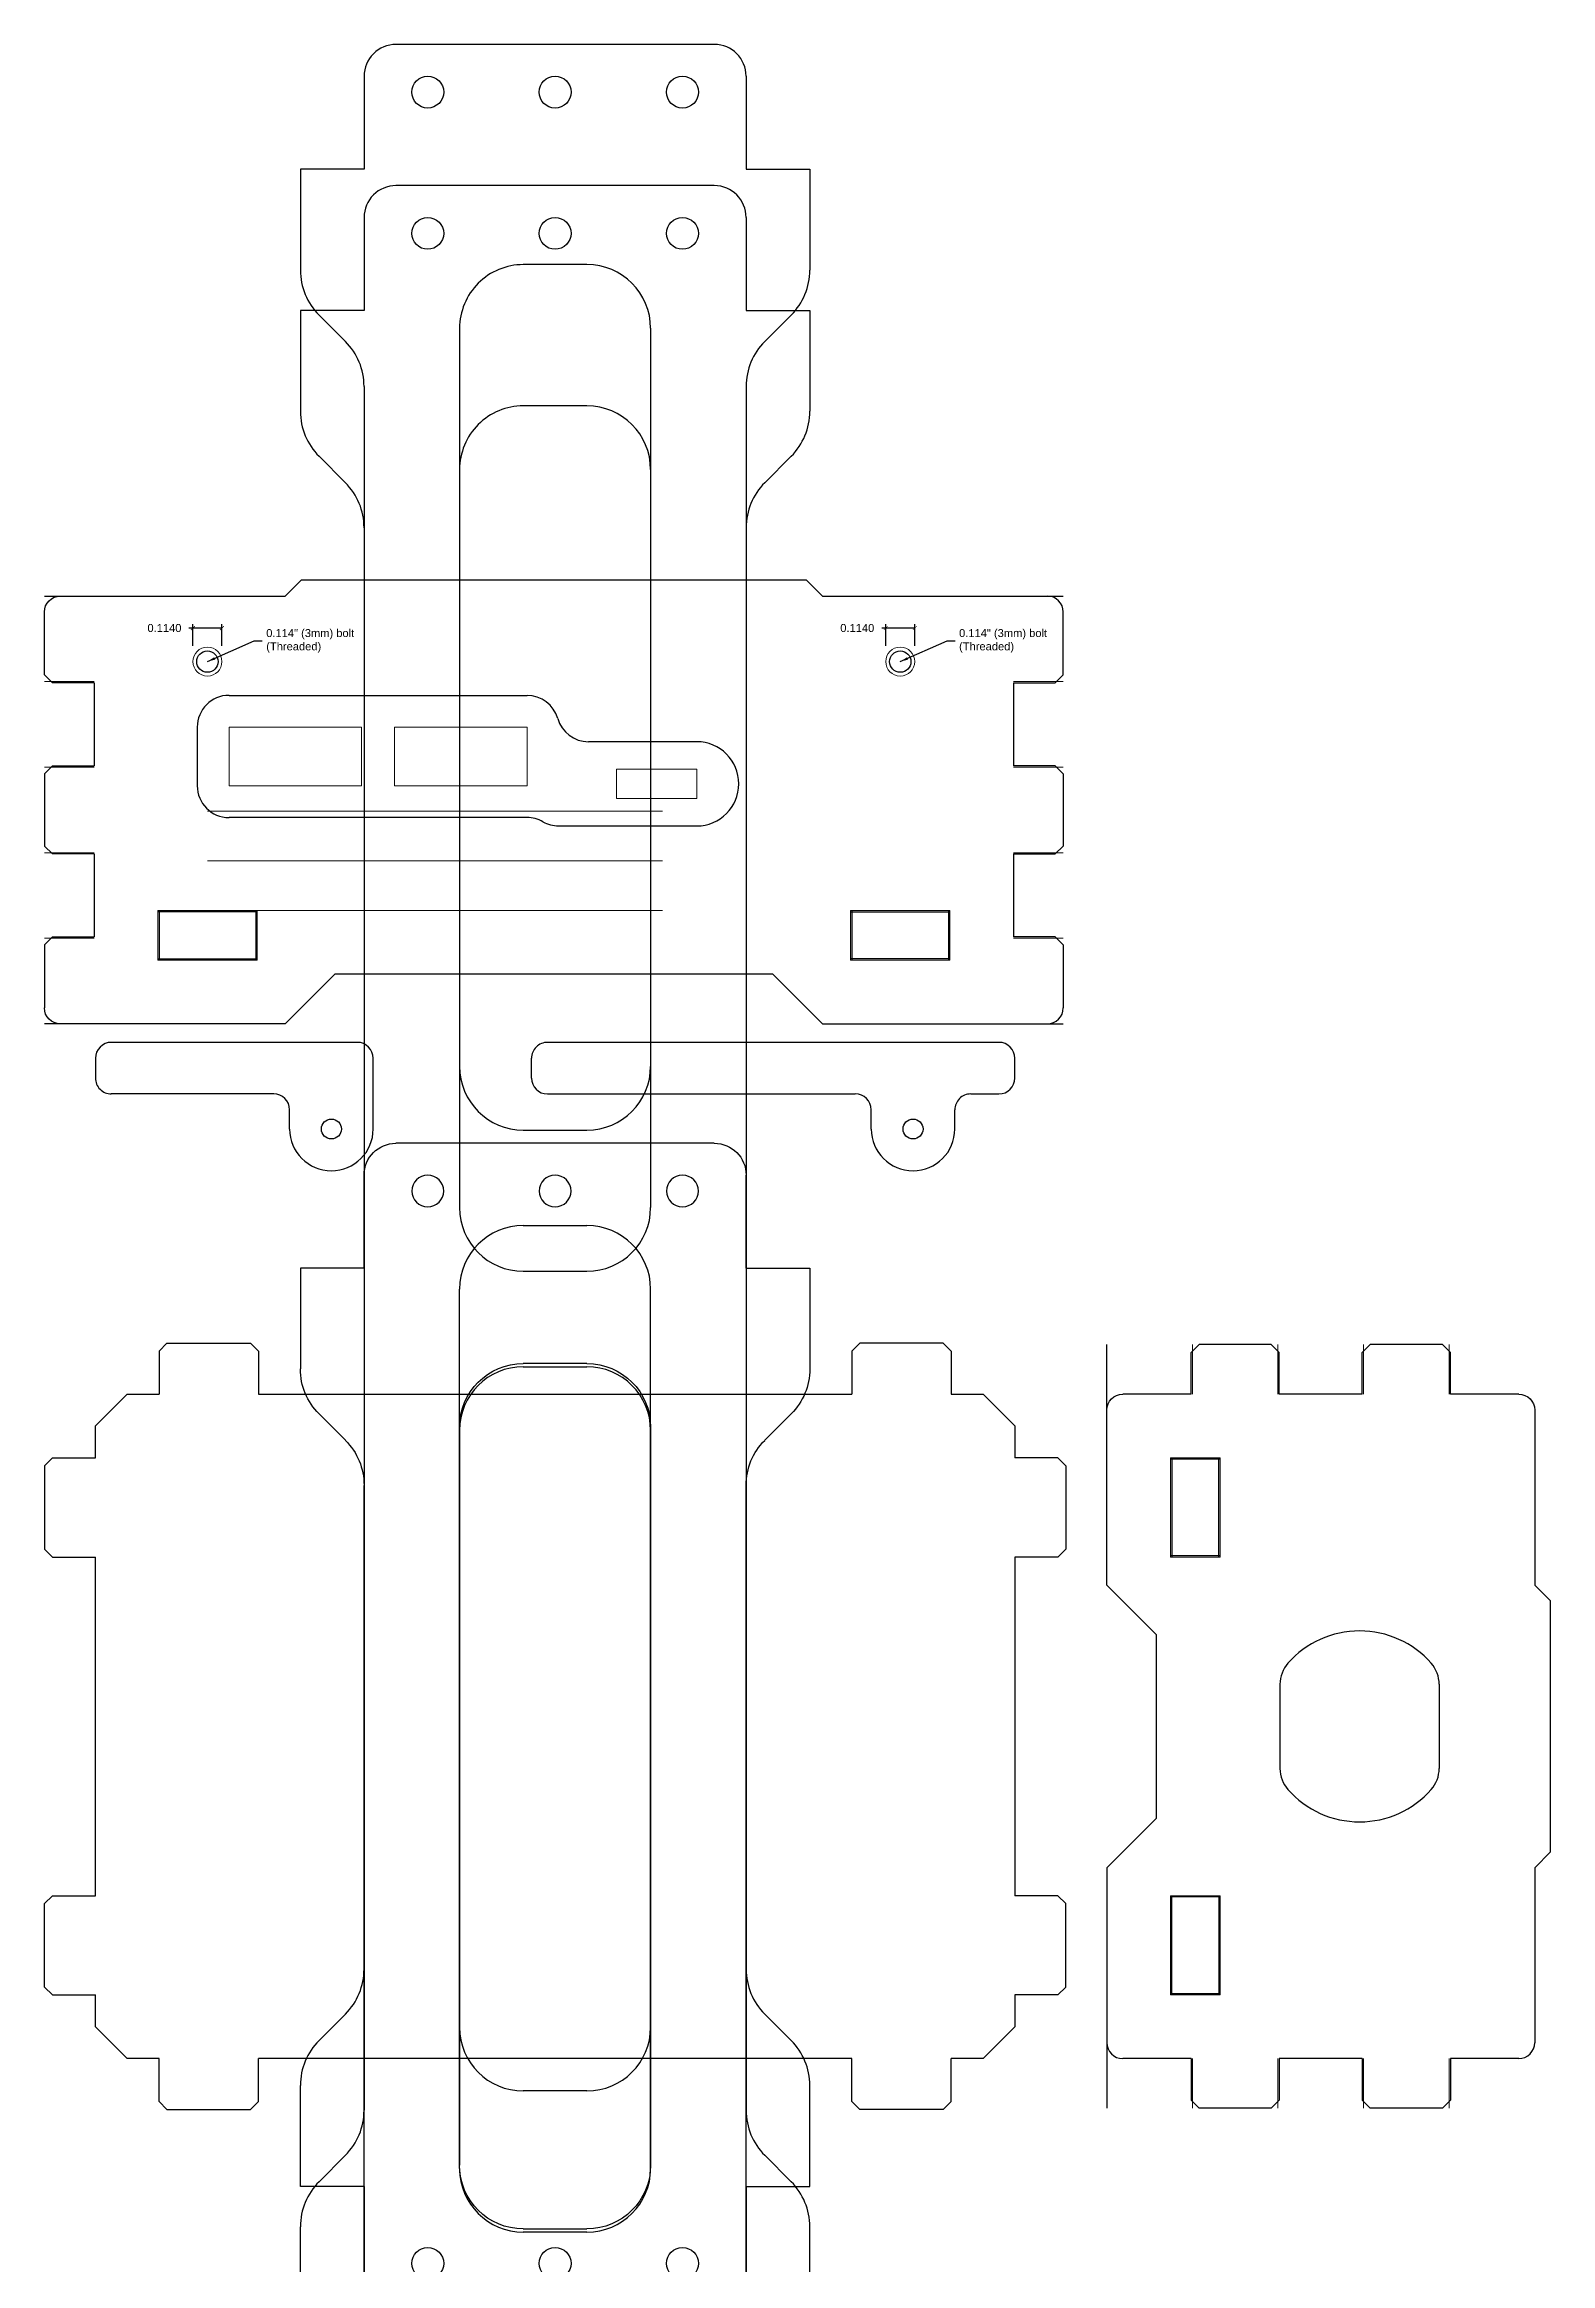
# Model space of a CAD drawing. Header units: inches. Extents: x -65 to 75, y -18 to 34.
# Drawn here: x 35.98 to 41.89, y 12.58 to 21.3 of the extents above; entities that cross this region are included whole.
import ezdxf

# ---------------------------------------------------------------- set-up
doc = ezdxf.new("R2010")
doc.units = ezdxf.units.IN
doc.header["$MEASUREMENT"] = 0
doc.layers.add('CUT', color=1, linetype='Continuous')
doc.layers.add('NOPLOT', color=40, linetype='Continuous', lineweight=5)
doc.styles.get("Standard").update_dxf_attribs({"font": 'arial.ttf'})
doc.dimstyles.get("Standard").update_dxf_attribs({"dimtxt": 0.18, "dimasz": 0.18, "dimexe": 0.18, "dimexo": 0.0625, "dimgap": 0.09, "dimtad": 0, "dimtih": 1, "dimtoh": 1, "dimdec": 4, "dimzin": 0, "dimdsep": 46, "dimtxsty": 'Standard', "dimcen": 0.09, "dimadec": 0, "dimazin": 0, "dimtfac": 1, "dimtdec": 4, "dimtofl": 0, "dimtmove": 0, "dimatfit": 3, "dimfxl": 1, "dimtolj": 1, "dimtzin": 0, "dimarcsym": 0})

# ---------------------------------------------------------------- blocks, each defined once
blk = doc.blocks.new('TabHole2')
for p, q in [((-0.195, 0.0925), (0.195, 0.0925)), ((-0.19, 0.0975), (-0.19, -0.0975)), ((0.19, 0.0975), (0.19, -0.0975)), ((0.195, -0.0925), (-0.195, -0.0925))]:
    blk.add_line(p, q)
at = {"layer": 'NOPLOT'}
for p, q in [((-0.195, 0.0975), (0.195, 0.0975)), ((-0.195, 0.0975), (-0.195, -0.0975)), ((0.195, 0.0975), (0.195, -0.0975)), ((0.195, -0.0975), (-0.195, -0.0975))]:
    blk.add_line(p, q, dxfattribs=at)
blk = doc.blocks.new('TabHole')
blk.add_blockref('TabHole2', (0, 0))
blk = doc.blocks.new('FootCurve')
for p, q in [((-1.14, 0.195), (-0.945, 0)), ((-0.945, 0), (0, 0))]:
    blk.add_line(p, q)
blk = doc.blocks.new('Serration_2')
for p, q in [((0, 1.6175), (0, 1.349)), ((0, 1.349), (0.16375, 1.349)), ((0.16375, 1.349), (0.195, 1.31775)), ((0.195, 1.31775), (0.195, 1.03425)), ((0, 1.003), (0, 0.677)), ((0, 1.003), (0.16375, 1.003)), ((0.16375, 1.003), (0.195, 1.03425)), ((0, 0.677), (0.16375, 0.677)), ((0.16375, 0.677), (0.195, 0.64575)), ((0.195, 0.64575), (0.195, 0.36225)), ((0.16375, 0.331), (0.195, 0.36225)), ((0, 0.331), (0, 0.0625)), ((0, 0.331), (0.16375, 0.331))]:
    blk.add_line(p, q)
for centre, start, end in [((-0.0625, 1.6175), 0, 90), ((-0.0625, 0.0625), 270, 0)]:
    blk.add_arc(centre, 0.0625, start, end)
at = {"layer": 'NOPLOT'}
for p, q in [((0, 1.344), (0.195, 1.344)), ((0, 1.008), (0.195, 1.008)), ((0, 0.672), (0.195, 0.672)), ((0, 0.336), (0.195, 0.336))]:
    blk.add_line(p, q, dxfattribs=at)
blk = doc.blocks.new('BatteryBack')
for p, q in [((-0.8807, 0.555), (-0.8807, 1.2425)), ((-0.8807, 0.555), (-0.9432, 0.4925)), ((-0.9432, 0.4925), (-0.9432, -0.4925)), ((0.6043, 0.36), (0.6043, -0.36)), ((-0.5057, -0.1654), (-0.5057, 0.1654)), ((0.1193, -0.1654), (0.1193, 0.1654)), ((-0.8807, -0.555), (-0.9432, -0.4925)), ((-0.8807, -1.2425), (-0.8807, -0.555))]:
    blk.add_line(p, q)
for centre, radius, start, end in [((-0.1932, 0), 0.375, 41.40962, 138.59038), ((-0.3807, 0.1654), 0.125, 138.59038, 180), ((-0.0057, 0.1654), 0.125, 0, 41.40962), ((-0.3807, -0.1654), 0.125, 180, 221.40962), ((-0.0057, -0.1654), 0.125, 318.59038, 0), ((-0.1932, 0), 0.375, 221.40962, 318.59038)]:
    blk.add_arc(centre, radius, start, end)
at = {"rotation": 90}
for name, p in [('Serration_2', (0.7993, 1.305)), ('FootCurve', (0.7993, 1.5)), ('TabHole', (0.4518, 0.86))]:
    blk.add_blockref(name, p, dxfattribs=at)
at = {"xscale": -1, "rotation": 90}
for name, p in [('FootCurve', (0.7993, -1.5)), ('TabHole', (0.4518, -0.86)), ('Serration_2', (0.7993, -1.305))]:
    blk.add_blockref(name, p, dxfattribs=at)
blk = doc.blocks.new('PowerBase')
for p, q in [((-3.36, 1.47375), (-3.32875, 1.505)), ((-3.32875, 1.505), (-3.00125, 1.505)), ((-3.00125, 1.505), (-2.97, 1.47375)), ((-0.64, 1.47375), (-0.60875, 1.505)), ((-0.28125, 1.505), (-0.60875, 1.505)), ((-0.28125, 1.505), (-0.25, 1.47375)), ((-3.36, 1.47375), (-3.36, 1.305)), ((-2.97, 1.47375), (-2.97, 1.305)), ((-0.64, 1.47375), (-0.64, 1.305)), ((-0.25, 1.47375), (-0.25, 1.305)), ((-3.81, 1.02375), (-3.77875, 1.055)), ((-3.77875, 1.055), (-3.61, 1.055)), ((0.16875, 1.055), (0, 1.055)), ((0.16875, 1.055), (0.2, 1.02375)), ((-3.81, 1.02375), (-3.81, 0.69625)), ((0.2, 1.02375), (0.2, 0.69625)), ((-3.81, 0.69625), (-3.77875, 0.665)), ((-3.77875, 0.665), (-3.61, 0.665)), ((-3.61, -0.665), (-3.61, 0.665)), ((0.16875, 0.665), (0, 0.665)), ((0.2, 0.69625), (0.16875, 0.665)), ((-3.81, -0.69625), (-3.77875, -0.665)), ((-3.81, -1.02375), (-3.81, -0.69625)), ((-3.77875, -0.665), (-3.61, -0.665)), ((0.16875, -0.665), (0, -0.665)), ((0.16875, -0.665), (0.2, -0.69625)), ((0.2, -1.02375), (0.2, -0.69625)), ((-3.77875, -1.055), (-3.81, -1.02375)), ((0.2, -1.02375), (0.16875, -1.055)), ((-3.77875, -1.055), (-3.61, -1.055)), ((0.16875, -1.055), (0, -1.055)), ((-3.36, -1.47375), (-3.36, -1.305)), ((-2.97, -1.47375), (-2.97, -1.305)), ((-0.64, -1.47375), (-0.64, -1.305)), ((-0.25, -1.47375), (-0.25, -1.305)), ((-3.32875, -1.505), (-3.36, -1.47375)), ((-3.00125, -1.505), (-2.97, -1.47375)), ((-0.60875, -1.505), (-0.64, -1.47375)), ((-0.25, -1.47375), (-0.28125, -1.505)), ((-3.32875, -1.505), (-3.00125, -1.505)), ((-0.28125, -1.505), (-0.60875, -1.505))]:
    blk.add_line(p, q)
for points in [[(-3.61, 1.055), (-3.61, 1.18), (-3.485, 1.305), (-3.36, 1.305)], [(-2.97, 1.305), (-0.64, 1.305)], [(-0.25, 1.305), (-0.125, 1.305), (0, 1.18), (0, 1.055)], [(0, 0.665), (0, -0.665)], [(-3.36, -1.305), (-3.485, -1.305), (-3.61, -1.18), (-3.61, -1.055)], [(0, -1.055), (0, -1.18), (-0.125, -1.305), (-0.25, -1.305)], [(-0.64, -1.305), (-2.97, -1.305)]]:
    blk.add_lwpolyline(points)
blk = doc.blocks.new('Spacer')
for p, q in [((-0.625, 0.25), (0.625, 0.25)), ((-0.75, -0.24), (-0.75, 0.125)), ((0.75, -0.24), (0.75, 0.125)), ((-0.75, -0.24), (-1, -0.24)), ((-0.75, -0.24), (-1, -0.24)), ((-1, -0.24), (-1, -0.6364)), ((0.75, -0.24), (1, -0.24)), ((1, -0.24), (1, -0.6364)), ((-0.125, -0.615), (0.125, -0.615)), ((-0.9268, -0.8132), (-0.8232, -0.9168)), ((-0.375, -0.865), (-0.375, -3.7641)), ((0.375, -0.865), (0.375, -3.7641)), ((0.9268, -0.8132), (0.8232, -0.9168)), ((-0.75, -7.3097), (-0.75, -1.0936)), ((0.75, -7.3097), (0.75, -1.0936)), ((0.125, -4.0141), (-0.125, -4.0141)), ((0.125, -4.3891), (-0.125, -4.3891)), ((-0.375, -7.5382), (-0.375, -4.6391)), ((0.375, -7.5382), (0.375, -4.6391)), ((-0.9268, -7.59), (-0.8232, -7.4864)), ((0.9268, -7.59), (0.8232, -7.4864)), ((-1, -8.1632), (-1, -7.7668)), ((-0.125, -7.7882), (0.125, -7.7882)), ((1, -8.1632), (1, -7.7668)), ((-0.75, -8.1632), (-1, -8.1632)), ((-0.75, -8.1632), (-1, -8.1632)), ((-0.75, -8.5282), (-0.75, -8.1632)), ((0.75, -8.5282), (0.75, -8.1632)), ((0.75, -8.1632), (1, -8.1632)), ((-0.625, -8.6532), (0.625, -8.6532))]:
    blk.add_line(p, q)
for centre in [(-0.5, 0.0625), (0, 0.0625), (0.5, 0.0625), (-0.5, -8.4657), (0, -8.4657), (0.5, -8.4657)]:
    blk.add_circle(centre, 0.0625)
for centre, radius, start, end in [((-0.625, 0.125), 0.125, 90, 180), ((0.625, 0.125), 0.125, 0, 90), ((-0.75, -0.6364), 0.25, 180, 225), ((-0.125, -0.865), 0.25, 90, 180), ((0.125, -0.865), 0.25, 0, 90), ((0.75, -0.6364), 0.25, 315, 0), ((-1, -1.0936), 0.25, 0, 45), ((1, -1.0936), 0.25, 135, 180), ((-0.125, -3.7641), 0.25, 180, 270), ((0.125, -3.7641), 0.25, 270, 360), ((-0.125, -4.6391), 0.25, 90, 180), ((0.125, -4.6391), 0.25, 0, 90), ((-1, -7.3097), 0.25, 315, 0), ((1, -7.3097), 0.25, 180, 225), ((-0.125, -7.5382), 0.25, 180, 270), ((0.125, -7.5382), 0.25, 270, 0), ((-0.75, -7.7668), 0.25, 135, 180), ((0.75, -7.7668), 0.25, 0, 45), ((-0.625, -8.5282), 0.125, 180, 270), ((0.625, -8.5282), 0.125, 270, 0)]:
    blk.add_arc(centre, radius, start, end)
blk = doc.blocks.new('Serration_3')
for p, q in [((0, 1.37025), (0, 1.6175)), ((-0.195, 1.339), (-0.03125, 1.339)), ((-0.195, 1.339), (-0.195, 1.013)), ((-0.03125, 1.339), (0, 1.37025)), ((-0.03125, 1.013), (-0.195, 1.013)), ((-0.03125, 1.013), (0, 0.98175)), ((0, 0.98175), (0, 0.69825)), ((-0.03125, 0.667), (0, 0.69825)), ((-0.195, 0.667), (-0.03125, 0.667)), ((-0.195, 0.667), (-0.195, 0.341)), ((-0.03125, 0.341), (-0.195, 0.341)), ((-0.03125, 0.341), (0, 0.30975)), ((0, 0.30975), (0, 0.0625))]:
    blk.add_line(p, q)
for centre, start, end in [((-0.0625, 1.6175), 0, 90), ((-0.0625, 0.0625), 270, 0)]:
    blk.add_arc(centre, 0.0625, start, end)
at = {"layer": 'NOPLOT'}
for p, q in [((-0.195, 1.344), (0, 1.344)), ((-0.195, 1.008), (0, 1.008)), ((-0.195, 0.672), (0, 0.672)), ((-0.195, 0.336), (0, 0.336))]:
    blk.add_line(p, q, dxfattribs=at)
blk = doc.blocks.new('_ArchTick')
at = {"color": 0, "linetype": 'ByBlock', "const_width": 0.15}
blk.add_lwpolyline([(-0.5, -0.5), (0.5, 0.5)], dxfattribs=at)
blk = doc.blocks.new('*D58')
at = {"layer": 'Defpoints', "color": 0, "transparency": 16777216}
for p in [(46.787, 17.3759), (46.787, 17.2441), (46.901, 17.2441)]:
    blk.add_point(p, dxfattribs=at)
at = {"layer": 'NOPLOT', "color": 0, "lineweight": -2, "transparency": 16777216}
for p, q in [((46.787, 17.3759), (46.7714, 17.3759)), ((46.787, 17.3066), (46.787, 17.3915)), ((46.901, 17.3759), (46.787, 17.3759)), ((46.901, 17.3066), (46.901, 17.3915))]:
    blk.add_line(p, q, dxfattribs=at)
at = {"layer": 'NOPLOT', "color": 0, "lineweight": -2, "transparency": 16777216, "xscale": 0.015625, "yscale": 0.015625, "zscale": 0.015625, "rotation": 180}
blk.add_blockref('_ArchTick', (46.787, 17.3759), dxfattribs=at)
at = {"layer": 'NOPLOT', "color": 0, "lineweight": -2, "transparency": 16777216, "xscale": 0.015625, "yscale": 0.015625, "zscale": 0.015625}
blk.add_blockref('_ArchTick', (46.901, 17.3759), dxfattribs=at)
at = {"layer": 'NOPLOT', "color": 0, "transparency": 16777216, "insert": (46.6753, 17.3759), "char_height": 0.03125, "attachment_point": 5}
blk.add_mtext('\\A1;0.1140', dxfattribs=at)
blk = doc.blocks.new('PowerBlockSpacer')
for p, q in [((0.2358, 0.2391), (0.2358, 0.1638)), ((0.5641, 0.2391), (0.5641, 0.1638)), ((0.1733, 0.1013), (0.0625, 0.1013)), ((1.835, 0.1013), (0.6266, 0.1013)), ((0, 0.0388), (0, -0.0388)), ((1.8975, 0.0388), (1.8975, -0.0388)), ((0.0625, -0.1013), (1.835, -0.1013))]:
    blk.add_line(p, q)
blk.add_circle((0.3999, 0.2391), 0.0392)
for centre, radius, start, end in [((0.3999, 0.2391), 0.1641, 0, 180), ((0.0625, 0.0388), 0.0625, 90, 180), ((0.1733, 0.1638), 0.0625, 270, 0), ((0.6266, 0.1638), 0.0625, 180, 270), ((1.835, 0.0388), 0.0625, 0, 90), ((0.0625, -0.0388), 0.0625, 180, 270), ((1.835, -0.0388), 0.0625, 270, 0)]:
    blk.add_arc(centre, radius, start, end)
blk = doc.blocks.new('PowerBlockSpacer2')
for p, q in [((-0.1641, 0), (-0.1641, -0.2779)), ((0.1641, 0), (0.1641, -0.0753)), ((0.2266, -0.1378), (0.8641, -0.1378)), ((0.9266, -0.2779), (0.9266, -0.2003)), ((-0.1016, -0.3404), (0.8641, -0.3404))]:
    blk.add_line(p, q)
blk.add_circle((0, 0), 0.0392)
for centre, radius, start, end in [((0, 0), 0.1641, 0, 180), ((0.2266, -0.0753), 0.0625, 180, 270), ((0.8641, -0.2003), 0.0625, 360, 90), ((-0.1016, -0.2779), 0.0625, 180, 270), ((0.8641, -0.2779), 0.0625, 270, 360)]:
    blk.add_arc(centre, radius, start, end)
blk = doc.blocks.new('Threaded3mmBolt')
blk.add_circle((0, 0), 0.042)
at = {"layer": 'NOPLOT'}
blk.add_circle((0, 0), 0.057, dxfattribs=at)
at = {"layer": 'NOPLOT', "insert": (0.23093, 0.08137), "char_height": 0.03125, "attachment_point": 4}
blk.add_mtext('\\A1;0.114" (3mm) bolt^J(Threaded)', dxfattribs=at)
at = {"layer": 'NOPLOT'}
dim = blk.add_linear_dim(base=(-0.057, 0.13184), p1=(0.057, 0), p2=(-0.057, 0), dimstyle='Standard', override={"dimtxt": 0.03125, "dimasz": 0.015625, "dimexe": 0.015625, "dimgap": 0.03125, "dimblk1": 'ArchTick', "dimblk2": 'ArchTick', "dimsah": 1}, dxfattribs=at)
dim.commit()
dim.dimension.update_dxf_attribs({"geometry": '*D58', "text_midpoint": (-0.16869, 0.13184), "insert": (-46.84401, -17.24406)})
at = {"layer": 'NOPLOT', "annotation_type": 0, "has_hookline": 1, "hookline_direction": 0, "text_width": 0.34334}
blk.add_leader([(0, 0), (0.18406, 0.08137), (0.21531, 0.08137)], dimstyle='Standard', override={"dimasz": 0.03125, "dimgap": 0.015625}, dxfattribs=at)
blk = doc.blocks.new('Power_Side')
for p, q in [((-0.9925, 0.125), (-1.055, 0.0625)), ((0.9925, 0.125), (-0.9925, 0.125)), ((1.055, 0.0625), (0.9925, 0.125)), ((-2, 0.0625), (-1.055, 0.0625)), ((1.055, 0.0625), (2, 0.0625)), ((-1.2751, -0.3275), (-0.1051, -0.3275)), ((-1.4001, -0.4525), (-1.4001, -0.6825)), ((0.5609, -0.5096), (0.1355, -0.5096)), ((-0.1051, -0.8075), (-1.2751, -0.8075)), ((0.0189, -0.8404), (0.5609, -0.8404))]:
    blk.add_line(p, q)
blk.add_lwpolyline([(0.86, -1.4225), (-0.86, -1.4225)])
for centre, radius, start, end in [((-1.2751, -0.4525), 0.125, 90, 180), ((-0.1051, -0.4525), 0.125, 15.7595, 90), ((0.1355, -0.3846), 0.125, 195.7595, 270), ((0.5609, -0.675), 0.1654, 270, 90), ((-1.2751, -0.6825), 0.125, 180, 270), ((-0.1051, -0.9325), 0.125, 60.27324, 90), ((0.0189, -0.7154), 0.125, 240.27324, 270)]:
    blk.add_arc(centre, radius, start, end)
at = {"layer": 'NOPLOT'}
for p, q in [((-1.2751, -0.6825), (-1.2751, -0.4525)), ((-1.2751, -0.4525), (-0.7551, -0.4525)), ((-0.7551, -0.4525), (-0.7551, -0.6825)), ((-0.1051, -0.4525), (-0.6251, -0.4525)), ((-0.6251, -0.4525), (-0.6251, -0.6825)), ((-0.1051, -0.6825), (-0.1051, -0.4525)), ((-0.7551, -0.6825), (-1.2751, -0.6825)), ((-0.6251, -0.6825), (-0.1051, -0.6825))]:
    blk.add_line(p, q, dxfattribs=at)
blk.add_lwpolyline([(0.2459, -0.6175), (0.5609, -0.6175), (0.5609, -0.7325), (0.2459, -0.7325)], close=True, dxfattribs=at)
at = {"xscale": -1}
for name, p in [('Serration_3', (-2, -1.6175)), ('TabHole', (-1.36, -1.27)), ('FootCurve', (-2, -1.6175))]:
    blk.add_blockref(name, p, dxfattribs=at)
for name, p in [('Serration_3', (2, -1.6175)), ('TabHole', (1.36, -1.27)), ('FootCurve', (2, -1.6175))]:
    blk.add_blockref(name, p)
at = {"layer": 'CUT'}
for p in [(-1.36, -0.195), (1.36, -0.195)]:
    blk.add_blockref('Threaded3mmBolt', p, dxfattribs=at)

msp = doc.modelspace()

# ---------------------------------------------------------------- linework, layer by layer
at = {"layer": 'NOPLOT'}
for p, q in [((36.619, 18.2843), (38.4051, 18.2843)), ((36.619, 18.0893), (38.4051, 18.0893)), ((36.619, 17.8943), (38.4051, 17.8943))]:
    msp.add_line(p, q, dxfattribs=at)

# ---------------------------------------------------------------- block references
at = {"layer": 'CUT', "rotation": 180}
for name, p in [('Spacer', (37.984, 12.6429)), ('Spacer', (37.984, 12.0881)), ('PowerBlockSpacer2', (37.1057, 17.036)), ('PowerBlockSpacer', (39.789, 17.2751)), ('BatteryBack', (40.949, 14.6897))]:
    msp.add_blockref(name, p, dxfattribs=at)
at = {"layer": 'CUT'}
for name, p in [('Power_Side', (37.979, 19.0668)), ('PowerBase', (39.789, 14.6897))]:
    msp.add_blockref(name, p, dxfattribs=at)
at = {"layer": 'CUT', "xscale": -1}
msp.add_blockref('Spacer', (37.984, 16.73), dxfattribs=at)

doc.saveas('drawing.dxf')
